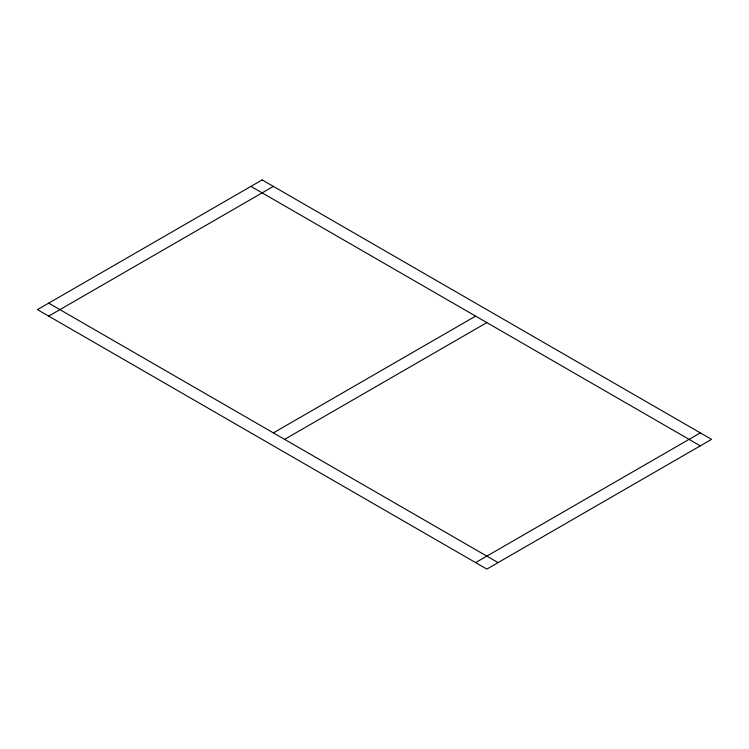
<?xml version="1.0" encoding="UTF-8"?>
<svg xmlns="http://www.w3.org/2000/svg" width="749" height="749" viewBox="0 0 749 749"><rect width="100%" height="100%" fill="white"/><g stroke="black" fill="none" stroke-linecap="round" stroke-linejoin="round"><path stroke-width="1.12" d="M48.685 316.125L273.385 186.389M273.385 432.875L475.615 316.125M284.62 439.363L486.85 322.604M475.615 562.611L700.315 432.875M250.915 186.389L700.315 445.852M48.685 303.148L498.085 562.611M262.15 179.91L37.45 309.637L486.85 569.09L711.55 439.363L262.15 179.91"/></g></svg>
